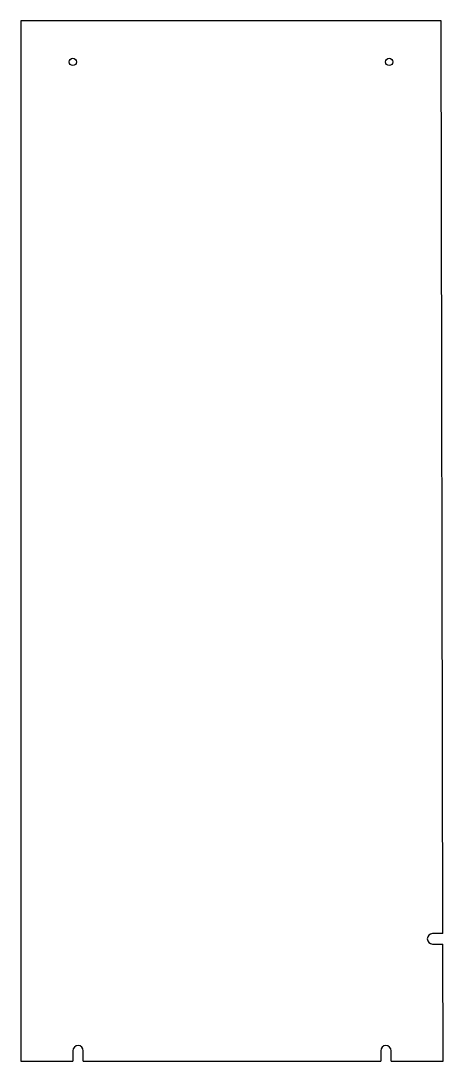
# Model space of a CAD drawing. Header units: metres. Extents: x 4480 to 5291, y 12 to 2010.
import ezdxf

# ---------------------------------------------------------------- set-up
doc = ezdxf.new("R2010")
doc.units = ezdxf.units.M

msp = doc.modelspace()

# ---------------------------------------------------------------- linework, layer by layer
for p, q in [((5287.1, 2010.2), (4480.1, 2010.2)), ((4480.1, 2010.2), (4480.1, 12.2)), ((5290.6, 257.2), (5287.1, 2010.2)), ((5290.6, 257.2), (5270.6, 257.2)), ((5270.6, 237.2), (5290.6, 237.2)), ((5291.1, 12.2), (5290.6, 237.2)), ((4580.1, 32.2), (4580.1, 12.2)), ((4600.1, 12.2), (4600.1, 32.2)), ((5171.1, 32.2), (5171.1, 12.2)), ((5191.1, 12.2), (5191.1, 32.2)), ((4480.1, 12.2), (4580.1, 12.2)), ((4600.1, 12.2), (5171.1, 12.2)), ((5191.1, 12.2), (5291.1, 12.2))]:
    msp.add_line(p, q)
for centre in [(4580.1, 1931.2), (5187.3, 1931.2)]:
    msp.add_circle(centre, 7)
for centre, start, end in [((5270.6, 247.2), 90.1144, 270.1144), ((4590.1, 32.2), 0, 180), ((5181.1, 32.2), 0, 180)]:
    msp.add_arc(centre, 10, start, end)

doc.saveas('drawing.dxf')
